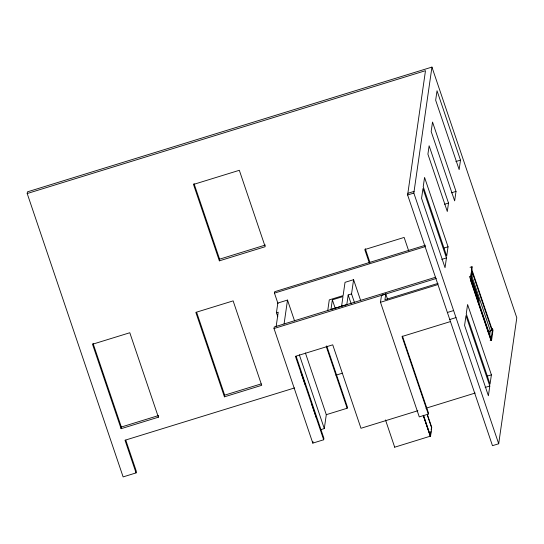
<?xml version="1.0" encoding="UTF-8"?>
<svg xmlns="http://www.w3.org/2000/svg" width="544" height="544" viewBox="0 0 544 544"><rect width="100%" height="100%" fill="white"/><g stroke="black" fill="none" stroke-linecap="round" stroke-linejoin="round"><path stroke-width="0.82" d="M427.394 414.548L431.739 427.373L430.569 436.104L394.72 447.188M430.522 434.595L430.95 431.419M431.161 429.835L431.372 428.244M27.2 193.528L27.438 191.855L431.943 67.096L516.8 317.798L498.692 443.761L492.476 445.679L407.619 194.976L425.49 70.686L27.2 193.528L123.121 476.904L136.068 472.906L136.306 471.233L125.786 440.157M158.63 415.521L158.392 417.194L121.101 428.692L121.339 427.02L93.031 343.38M219.354 260.841L193.494 184.436L239.326 170.299L265.186 246.704L219.354 260.841L219.592 259.168L194.004 183.566M224.427 396.828L195.84 312.378L233.131 300.88L261.718 385.322L224.427 396.828L224.665 395.155L196.629 312.317M277.991 303.566L274.455 293.114L274.652 291.72L425.456 245.215M296.194 356.436L323.898 438.274L323.68 439.77L312.807 443.122L274.006 328.508L274.224 327.005L435.696 277.209M277.787 316.751L276.427 312.739L277.821 303.056L287.504 300.07L294.562 320.906M276.168 326.42L278.215 312.188L276.427 312.739M284.07 323.986L287.504 300.07M327.753 310.515L329.283 299.88L343.121 295.61L345.025 282.329L353.593 279.691L360.645 300.526M341.598 306.184L342.985 296.562L332.357 299.839L330.97 309.461L346.793 304.64L348.18 294.957L351.546 293.916L353.593 279.691M312.807 443.122L313.018 441.626M320.348 429.794L324.299 428.577L326.298 414.678L305.408 352.968M326.257 414.691L347.147 408.245L347.344 406.851L326.706 345.875M402.451 336.097L428.454 412.903L428.278 414.12L419.281 416.894L380.487 302.287L381.494 295.317L385.764 294.005L387.661 299.615M385.764 294.005L384.934 299.751L438.056 283.37M498.692 443.761L413.834 193.059L431.943 67.096M448.514 203.062L447.304 211.494L427.91 154.19L429.121 145.758L448.514 203.062L444.632 204.258M446.447 257.938L445.04 267.689L421.566 198.322L422.967 188.571L446.447 257.938L441.782 259.372M448.045 246.792L446.706 256.102L423.232 186.735L424.565 177.419L448.045 246.792L443.387 248.227M456.008 191.4L454.648 200.879L431.168 131.512L432.528 122.033L456.008 191.4L451.35 192.841M460.503 160.12L459.143 169.592L435.662 100.225L437.029 90.753L460.503 160.12L455.845 161.561M490.654 338.885L469.812 277.304L470.846 276.984L472.015 266.723L470.057 267.328M470.846 276.984L472.015 266.723M471.084 281.058L472.464 271.436M477.958 302.002L478.19 300.397L470.778 278.508M478.448 302.083L478.747 299.982M478.734 303.205L479.067 300.92L471.294 277.964M489.661 335.322L490.321 330.752L471.56 275.332M488.07 331.792L491.892 330.269L492.068 329.066L492.585 328.902L493.014 330.174L491.572 340.197L490.178 340.626M491.572 340.197L491.144 338.926L492.585 328.902M489.797 386.009L488.39 395.767L464.583 325.428L465.984 315.67L489.797 386.009L485.132 387.45M491.388 374.836L490.049 384.146L466.249 313.834L467.588 304.524L491.388 374.836L487.506 376.033M407.857 193.304L414.072 191.386M407.619 194.976L413.834 193.059M219.592 259.168L265.431 245.031M274.455 293.114L425.252 246.609M274.006 328.508L436.295 278.453M380.487 302.287L437.825 284.6M469.322 276.753L470.628 276.345M478.19 300.397L478.713 300.234L471.301 278.351M447.392 312.48L453.608 310.563M449.772 319.512L455.988 317.594M450.459 321.572L402.009 336.512L428.278 414.12M121.339 427.02L157.821 415.772M224.665 395.155L261.147 383.901M294.556 387.94L125.004 440.232L136.068 472.906M335.927 375.183L342.421 373.184M491.144 338.926L490.627 339.082L490.797 337.878L471.226 280.051M417.88 410.72L360.971 428.271L332.731 344.828L295.44 356.327L323.68 439.77M425.925 408.238L475.184 393.047M471.702 269.178L492.034 329.263M472.321 272.442L491.892 330.269M472.682 274.462L472.144 272.857L470.927 281.289L490.729 339.789M470.798 279.222L478.475 301.893M470.771 279.412L478.183 301.301M408.714 250.947L404.138 237.429L364.772 249.567L369.349 263.092M427.407 415.432L431.474 427.455M423.518 415.262L430.569 436.104M423.259 415.344L430.311 436.186L423.252 415.419M365.282 248.69L369.859 262.215M351.546 293.916L354.532 302.729M348.18 294.957L351.166 303.77M385.499 419.941L394.713 447.256M332.357 299.839L335.315 308.577M326.237 346.467L347.147 408.245M299.316 354.763L324.299 428.577M301.022 372.504L305.096 384.54M311.882 404.6L316.499 418.241M158.392 417.194L129.805 332.744L92.514 344.243L121.101 428.692"/></g></svg>
